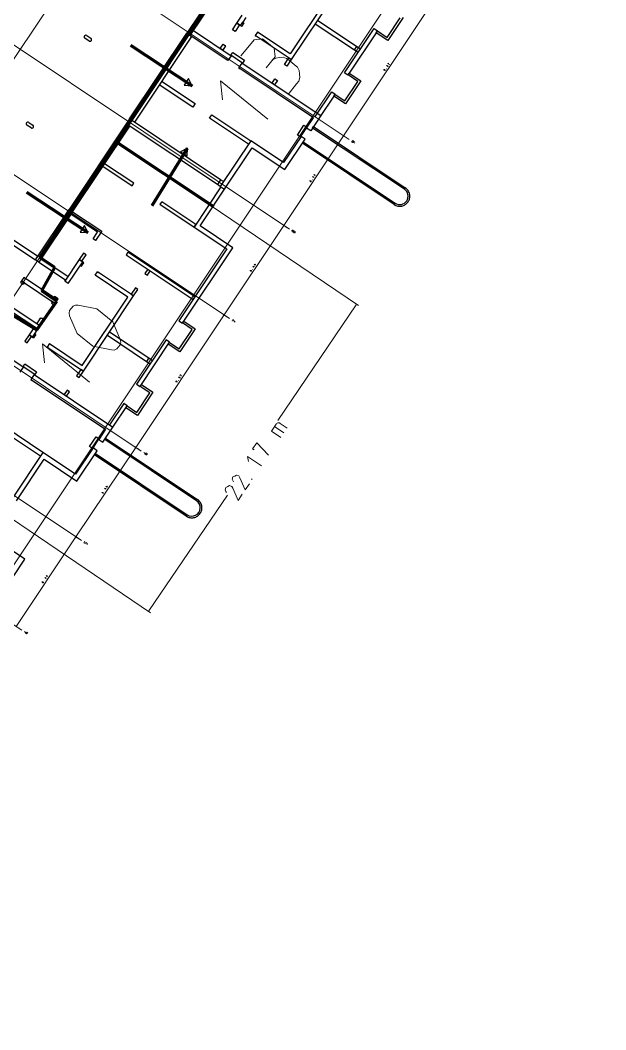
# Model space of a CAD drawing. Header units: metres. Extents: x 2680829 to 2680940, y 1252358 to 1252483.
# Drawn here: x 2680894.9 to 2680929.9, y 1252365.5 to 1252425.8 of the extents above; entities that cross this region are included whole.
import ezdxf

# ---------------------------------------------------------------- set-up
doc = ezdxf.new("R2010")
doc.units = ezdxf.units.M
doc.layers.add('bemassung', color=7, linetype='Continuous', lineweight=13)
doc.layers.add('etappierung', color=7, linetype='Continuous')
doc.layers.add('geometrie', color=7, linetype='Continuous')

msp = doc.modelspace()

# ---------------------------------------------------------------- linework, layer by layer
at = {"layer": 'bemassung'}
for p, q in [((2680908.582, 1252424.327), (2680908.865, 1252424.673)), ((2680908.865, 1252424.673), (2680909.374, 1252424.725)), ((2680909.374, 1252424.725), (2680909.719, 1252424.443)), ((2680908.072, 1252423.701), (2680908.582, 1252424.327)), ((2680909.719, 1252424.443), (2680910.065, 1252424.161)), ((2680910.065, 1252424.161), (2680910.117, 1252423.652)), ((2680910.117, 1252423.652), (2680909.835, 1252423.306)), ((2680909.835, 1252423.306), (2680909.97, 1252423.472)), ((2680909.97, 1252423.472), (2680910.166, 1252423.578)), ((2680910.166, 1252423.578), (2680910.38, 1252423.599)), ((2680910.38, 1252423.599), (2680910.593, 1252423.621)), ((2680910.593, 1252423.621), (2680910.806, 1252423.557)), ((2680910.806, 1252423.557), (2680910.972, 1252423.422)), ((2680910.972, 1252423.422), (2680911.285, 1252423.166)), ((2680909.58, 1252422.993), (2680909.835, 1252423.306)), ((2680911.285, 1252423.166), (2680911.451, 1252423.031)), ((2680911.451, 1252423.031), (2680911.557, 1252422.835)), ((2680911.557, 1252422.835), (2680911.578, 1252422.622)), ((2680916.614, 1252422.872), (2680916.62, 1252422.882)), ((2680916.616, 1252422.858), (2680916.614, 1252422.872)), ((2680916.626, 1252422.852), (2680916.616, 1252422.858)), ((2680916.62, 1252422.882), (2680916.627, 1252422.892)), ((2680916.636, 1252422.846), (2680916.626, 1252422.852)), ((2680916.627, 1252422.892), (2680916.641, 1252422.895)), ((2680916.64, 1252422.842), (2680916.636, 1252422.846)), ((2680916.646, 1252422.841), (2680916.64, 1252422.842)), ((2680916.641, 1252422.895), (2680916.651, 1252422.888)), ((2680916.652, 1252422.842), (2680916.646, 1252422.841)), ((2680916.651, 1252422.888), (2680916.678, 1252422.87)), ((2680916.658, 1252422.844), (2680916.652, 1252422.842)), ((2680916.663, 1252422.847), (2680916.658, 1252422.844)), ((2680916.666, 1252422.852), (2680916.663, 1252422.847)), ((2680916.678, 1252422.87), (2680916.666, 1252422.852)), ((2680916.678, 1252422.87), (2680916.695, 1252422.859)), ((2680916.695, 1252422.859), (2680916.702, 1252422.838)), ((2680916.702, 1252422.838), (2680916.696, 1252422.818)), ((2680916.772, 1252422.932), (2680916.767, 1252422.935)), ((2680916.796, 1252423.145), (2680916.772, 1252423.109)), ((2680916.772, 1252423.109), (2680916.808, 1252423.084)), ((2680916.808, 1252423.084), (2680916.82, 1252423.103)), ((2680916.82, 1252423.103), (2680916.823, 1252423.107)), ((2680916.823, 1252423.107), (2680916.828, 1252423.111)), ((2680916.828, 1252423.111), (2680916.834, 1252423.112)), ((2680916.834, 1252423.112), (2680916.84, 1252423.113)), ((2680916.84, 1252423.113), (2680916.845, 1252423.112)), ((2680916.845, 1252423.112), (2680916.85, 1252423.109)), ((2680916.85, 1252423.109), (2680916.859, 1252423.103)), ((2680916.865, 1252423.072), (2680916.853, 1252423.054)), ((2680916.859, 1252423.238), (2680916.863, 1252423.251)), ((2680916.864, 1252423.227), (2680916.859, 1252423.238)), ((2680916.859, 1252423.103), (2680916.864, 1252423.099)), ((2680916.863, 1252423.251), (2680916.874, 1252423.257)), ((2680916.867, 1252423.222), (2680916.864, 1252423.227)), ((2680916.864, 1252423.099), (2680916.868, 1252423.094)), ((2680916.869, 1252423.077), (2680916.865, 1252423.072)), ((2680916.868, 1252423.094), (2680916.869, 1252423.089)), ((2680916.869, 1252423.089), (2680916.87, 1252423.083)), ((2680916.87, 1252423.083), (2680916.869, 1252423.077)), ((2680916.874, 1252423.257), (2680916.885, 1252423.262)), ((2680916.885, 1252423.262), (2680916.898, 1252423.257)), ((2680916.898, 1252423.257), (2680916.903, 1252423.247)), ((2680916.903, 1252423.247), (2680916.935, 1252423.177)), ((2680916.935, 1252423.177), (2680916.959, 1252423.213)), ((2680906.974, 1252421.077), (2680906.859, 1252422.214)), ((2680906.859, 1252422.214), (2680909.677, 1252419.916)), ((2680911.536, 1252422.195), (2680911.401, 1252422.029)), ((2680911.6, 1252422.408), (2680911.536, 1252422.195)), ((2680911.578, 1252422.622), (2680911.6, 1252422.408)), ((2680911.401, 1252422.029), (2680910.89, 1252421.403)), ((2680914.701, 1252418.591), (2680914.715, 1252418.612)), ((2680914.706, 1252418.564), (2680914.701, 1252418.591)), ((2680914.727, 1252418.55), (2680914.706, 1252418.564)), ((2680914.715, 1252418.612), (2680914.728, 1252418.632)), ((2680914.746, 1252418.537), (2680914.727, 1252418.55)), ((2680914.728, 1252418.632), (2680914.756, 1252418.638)), ((2680914.755, 1252418.531), (2680914.746, 1252418.537)), ((2680914.768, 1252418.528), (2680914.755, 1252418.531)), ((2680914.756, 1252418.638), (2680914.777, 1252418.624)), ((2680914.779, 1252418.531), (2680914.768, 1252418.528)), ((2680914.777, 1252418.624), (2680914.833, 1252418.587)), ((2680914.791, 1252418.533), (2680914.779, 1252418.531)), ((2680914.801, 1252418.54), (2680914.791, 1252418.533)), ((2680914.808, 1252418.55), (2680914.801, 1252418.54)), ((2680914.833, 1252418.587), (2680914.808, 1252418.55)), ((2680914.833, 1252418.587), (2680914.867, 1252418.564)), ((2680914.867, 1252418.564), (2680914.882, 1252418.521)), ((2680914.882, 1252418.521), (2680914.87, 1252418.481)), ((2680912.193, 1252416.238), (2680912.199, 1252416.257)), ((2680912.2, 1252416.217), (2680912.193, 1252416.238)), ((2680912.217, 1252416.206), (2680912.2, 1252416.217)), ((2680912.217, 1252416.206), (2680912.229, 1252416.224)), ((2680912.244, 1252416.188), (2680912.217, 1252416.206)), ((2680912.229, 1252416.224), (2680912.232, 1252416.229)), ((2680912.232, 1252416.229), (2680912.237, 1252416.232)), ((2680912.237, 1252416.232), (2680912.243, 1252416.233)), ((2680912.243, 1252416.233), (2680912.249, 1252416.234)), ((2680912.254, 1252416.181), (2680912.244, 1252416.188)), ((2680912.249, 1252416.234), (2680912.254, 1252416.233)), ((2680912.254, 1252416.233), (2680912.259, 1252416.23)), ((2680912.268, 1252416.184), (2680912.254, 1252416.181)), ((2680912.259, 1252416.23), (2680912.268, 1252416.224)), ((2680912.268, 1252416.224), (2680912.278, 1252416.217)), ((2680912.274, 1252416.194), (2680912.268, 1252416.184)), ((2680912.281, 1252416.204), (2680912.274, 1252416.194)), ((2680912.278, 1252416.217), (2680912.281, 1252416.204)), ((2680912.344, 1252416.298), (2680912.339, 1252416.301)), ((2680912.356, 1252416.493), (2680912.408, 1252416.432)), ((2680912.408, 1252416.432), (2680912.438, 1252416.478)), ((2680912.411, 1252416.476), (2680912.447, 1252416.452)), ((2680912.438, 1252416.615), (2680912.489, 1252416.555)), ((2680912.489, 1252416.555), (2680912.519, 1252416.6)), ((2680912.492, 1252416.599), (2680912.528, 1252416.574)), ((2680911.141, 1252413.258), (2680911.128, 1252413.238)), ((2680911.128, 1252413.238), (2680911.133, 1252413.21)), ((2680911.133, 1252413.21), (2680911.154, 1252413.196)), ((2680911.155, 1252413.279), (2680911.141, 1252413.258)), ((2680911.154, 1252413.196), (2680911.174, 1252413.182)), ((2680911.183, 1252413.284), (2680911.155, 1252413.279)), ((2680911.174, 1252413.182), (2680911.202, 1252413.188)), ((2680911.203, 1252413.27), (2680911.183, 1252413.284)), ((2680911.216, 1252413.208), (2680911.202, 1252413.188)), ((2680911.202, 1252413.188), (2680911.208, 1252413.16)), ((2680911.224, 1252413.257), (2680911.203, 1252413.27)), ((2680911.208, 1252413.16), (2680911.228, 1252413.146)), ((2680911.23, 1252413.229), (2680911.216, 1252413.208)), ((2680911.23, 1252413.229), (2680911.224, 1252413.257)), ((2680911.228, 1252413.146), (2680911.247, 1252413.134)), ((2680911.257, 1252413.235), (2680911.23, 1252413.229)), ((2680911.247, 1252413.134), (2680911.267, 1252413.12)), ((2680911.278, 1252413.221), (2680911.257, 1252413.235)), ((2680911.267, 1252413.12), (2680911.295, 1252413.126)), ((2680911.297, 1252413.208), (2680911.278, 1252413.221)), ((2680911.295, 1252413.126), (2680911.309, 1252413.146)), ((2680911.317, 1252413.195), (2680911.297, 1252413.208)), ((2680911.309, 1252413.146), (2680911.323, 1252413.167)), ((2680911.323, 1252413.167), (2680911.317, 1252413.195)), ((2680908.619, 1252410.884), (2680908.625, 1252410.903)), ((2680908.627, 1252410.863), (2680908.619, 1252410.884)), ((2680908.644, 1252410.852), (2680908.627, 1252410.863)), ((2680908.644, 1252410.852), (2680908.656, 1252410.87)), ((2680908.671, 1252410.833), (2680908.644, 1252410.852)), ((2680908.656, 1252410.87), (2680908.659, 1252410.875)), ((2680908.659, 1252410.875), (2680908.664, 1252410.878)), ((2680908.664, 1252410.878), (2680908.67, 1252410.879)), ((2680908.67, 1252410.879), (2680908.675, 1252410.88)), ((2680908.681, 1252410.827), (2680908.671, 1252410.833)), ((2680908.675, 1252410.88), (2680908.681, 1252410.879)), ((2680908.681, 1252410.879), (2680908.686, 1252410.876)), ((2680908.694, 1252410.829), (2680908.681, 1252410.827)), ((2680908.686, 1252410.876), (2680908.695, 1252410.87)), ((2680908.701, 1252410.839), (2680908.694, 1252410.829)), ((2680908.695, 1252410.87), (2680908.705, 1252410.863)), ((2680908.708, 1252410.849), (2680908.701, 1252410.839)), ((2680908.705, 1252410.863), (2680908.708, 1252410.849)), ((2680908.771, 1252410.944), (2680908.766, 1252410.947)), ((2680908.783, 1252411.139), (2680908.834, 1252411.078)), ((2680908.834, 1252411.078), (2680908.864, 1252411.124)), ((2680908.837, 1252411.122), (2680908.873, 1252411.098)), ((2680908.864, 1252411.261), (2680908.916, 1252411.201)), ((2680908.916, 1252411.201), (2680908.946, 1252411.246)), ((2680908.919, 1252411.244), (2680908.955, 1252411.22)), ((2680897.836, 1252408.488), (2680897.799, 1252408.325)), ((2680897.799, 1252408.325), (2680897.837, 1252408.17)), ((2680897.936, 1252408.611), (2680897.836, 1252408.488)), ((2680898.037, 1252408.734), (2680897.936, 1252408.611)), ((2680898.189, 1252408.803), (2680898.037, 1252408.734)), ((2680898.348, 1252408.797), (2680898.189, 1252408.803)), ((2680899.471, 1252408.576), (2680898.348, 1252408.797)), ((2680900.411, 1252407.81), (2680899.471, 1252408.576)), ((2680897.837, 1252408.17), (2680898.28, 1252407.115)), ((2680900.853, 1252406.754), (2680900.411, 1252407.81)), ((2680907.542, 1252407.865), (2680907.592, 1252407.94)), ((2680907.561, 1252407.853), (2680907.542, 1252407.865)), ((2680907.592, 1252407.94), (2680907.734, 1252407.791)), ((2680898.28, 1252407.115), (2680899.219, 1252406.349)), ((2680896.328, 1252405.361), (2680896.213, 1252406.498)), ((2680896.213, 1252406.498), (2680899.031, 1252404.2)), ((2680900.891, 1252406.6), (2680900.853, 1252406.754)), ((2680900.855, 1252406.436), (2680900.891, 1252406.6)), ((2680899.219, 1252406.349), (2680900.342, 1252406.128)), ((2680900.342, 1252406.128), (2680900.501, 1252406.121)), ((2680900.501, 1252406.121), (2680900.654, 1252406.19)), ((2680900.654, 1252406.19), (2680900.754, 1252406.313)), ((2680900.754, 1252406.313), (2680900.855, 1252406.436)), ((2680904.434, 1252404.628), (2680904.445, 1252404.634)), ((2680904.445, 1252404.634), (2680904.456, 1252404.639)), ((2680904.456, 1252404.639), (2680904.469, 1252404.635)), ((2680904.469, 1252404.635), (2680904.474, 1252404.624)), ((2680904.185, 1252404.249), (2680904.191, 1252404.259)), ((2680904.187, 1252404.236), (2680904.185, 1252404.249)), ((2680904.197, 1252404.229), (2680904.187, 1252404.236)), ((2680904.191, 1252404.259), (2680904.198, 1252404.269)), ((2680904.206, 1252404.223), (2680904.197, 1252404.229)), ((2680904.198, 1252404.269), (2680904.211, 1252404.272)), ((2680904.211, 1252404.22), (2680904.206, 1252404.223)), ((2680904.211, 1252404.272), (2680904.221, 1252404.265)), ((2680904.217, 1252404.219), (2680904.211, 1252404.22)), ((2680904.223, 1252404.22), (2680904.217, 1252404.219)), ((2680904.221, 1252404.265), (2680904.249, 1252404.247)), ((2680904.228, 1252404.221), (2680904.223, 1252404.22)), ((2680904.233, 1252404.224), (2680904.228, 1252404.221)), ((2680904.237, 1252404.229), (2680904.233, 1252404.224)), ((2680904.249, 1252404.247), (2680904.237, 1252404.229)), ((2680904.249, 1252404.247), (2680904.265, 1252404.236)), ((2680904.265, 1252404.236), (2680904.273, 1252404.215)), ((2680904.273, 1252404.215), (2680904.267, 1252404.196)), ((2680904.342, 1252404.309), (2680904.338, 1252404.312)), ((2680904.367, 1252404.522), (2680904.342, 1252404.486)), ((2680904.342, 1252404.486), (2680904.379, 1252404.462)), ((2680904.379, 1252404.462), (2680904.391, 1252404.48)), ((2680904.391, 1252404.48), (2680904.394, 1252404.485)), ((2680904.394, 1252404.485), (2680904.399, 1252404.488)), ((2680904.399, 1252404.488), (2680904.405, 1252404.489)), ((2680904.405, 1252404.489), (2680904.41, 1252404.49)), ((2680904.41, 1252404.49), (2680904.416, 1252404.489)), ((2680904.416, 1252404.489), (2680904.421, 1252404.486)), ((2680904.421, 1252404.486), (2680904.43, 1252404.48)), ((2680904.436, 1252404.449), (2680904.424, 1252404.431)), ((2680904.43, 1252404.615), (2680904.434, 1252404.628)), ((2680904.435, 1252404.605), (2680904.43, 1252404.615)), ((2680904.43, 1252404.48), (2680904.435, 1252404.477)), ((2680904.438, 1252404.599), (2680904.435, 1252404.605)), ((2680904.435, 1252404.477), (2680904.438, 1252404.472)), ((2680904.439, 1252404.454), (2680904.436, 1252404.449)), ((2680904.438, 1252404.472), (2680904.439, 1252404.466)), ((2680904.439, 1252404.466), (2680904.441, 1252404.46)), ((2680904.441, 1252404.46), (2680904.439, 1252404.454)), ((2680904.474, 1252404.624), (2680904.506, 1252404.554)), ((2680904.506, 1252404.554), (2680904.53, 1252404.59)), ((2680909.897, 1252401.273), (2680910.18, 1252401.692)), ((2680910.18, 1252401.692), (2680910.205, 1252401.729)), ((2680910.205, 1252401.729), (2680910.244, 1252401.754)), ((2680910.244, 1252401.754), (2680910.288, 1252401.763)), ((2680910.288, 1252401.763), (2680910.332, 1252401.771)), ((2680910.332, 1252401.771), (2680910.377, 1252401.762)), ((2680910.377, 1252401.762), (2680910.414, 1252401.737)), ((2680910.414, 1252401.737), (2680910.832, 1252401.453)), ((2680910.455, 1252400.896), (2680909.897, 1252401.273)), ((2680910.643, 1252401.175), (2680910.086, 1252401.552)), ((2680908.769, 1252400.208), (2680909.02, 1252400.579)), ((2680909.02, 1252400.579), (2680909.731, 1252399.827)), ((2680902.286, 1252399.969), (2680902.299, 1252400.009)), ((2680902.301, 1252399.926), (2680902.286, 1252399.969)), ((2680902.336, 1252399.903), (2680902.301, 1252399.926)), ((2680902.336, 1252399.903), (2680902.361, 1252399.94)), ((2680902.392, 1252399.866), (2680902.336, 1252399.903)), ((2680902.361, 1252399.94), (2680902.367, 1252399.95)), ((2680902.367, 1252399.95), (2680902.377, 1252399.957)), ((2680902.377, 1252399.957), (2680902.389, 1252399.96)), ((2680902.389, 1252399.96), (2680902.401, 1252399.962)), ((2680902.412, 1252399.852), (2680902.392, 1252399.866)), ((2680902.401, 1252399.962), (2680902.413, 1252399.959)), ((2680902.44, 1252399.858), (2680902.412, 1252399.852)), ((2680902.413, 1252399.959), (2680902.423, 1252399.953)), ((2680902.423, 1252399.953), (2680902.441, 1252399.94)), ((2680902.454, 1252399.878), (2680902.44, 1252399.858)), ((2680902.441, 1252399.94), (2680902.462, 1252399.927)), ((2680902.467, 1252399.899), (2680902.454, 1252399.878)), ((2680902.462, 1252399.927), (2680902.467, 1252399.899)), ((2680908.862, 1252400.145), (2680908.769, 1252400.208)), ((2680908.53, 1252399.455), (2680908.47, 1252399.766)), ((2680908.47, 1252399.766), (2680909.306, 1252399.2)), ((2680907.708, 1252398.588), (2680907.819, 1252398.642)), ((2680907.819, 1252398.642), (2680907.954, 1252398.596)), ((2680907.283, 1252397.961), (2680907.395, 1252398.015)), ((2680907.395, 1252398.015), (2680907.529, 1252397.968)), ((2680907.55, 1252398.399), (2680907.596, 1252398.534)), ((2680907.604, 1252398.288), (2680907.55, 1252398.399)), ((2680907.596, 1252398.534), (2680907.708, 1252398.588)), ((2680907.634, 1252398.232), (2680907.604, 1252398.288)), ((2680907.954, 1252398.596), (2680908.008, 1252398.484)), ((2680908.008, 1252398.484), (2680908.33, 1252397.76)), ((2680908.33, 1252397.76), (2680908.582, 1252398.131)), ((2680908.755, 1252398.387), (2680908.709, 1252398.418)), ((2680899.764, 1252397.615), (2680899.77, 1252397.634)), ((2680899.771, 1252397.594), (2680899.764, 1252397.615)), ((2680899.788, 1252397.583), (2680899.771, 1252397.594)), ((2680899.788, 1252397.583), (2680899.8, 1252397.601)), ((2680899.815, 1252397.565), (2680899.788, 1252397.583)), ((2680899.8, 1252397.601), (2680899.803, 1252397.606)), ((2680899.803, 1252397.606), (2680899.808, 1252397.609)), ((2680899.808, 1252397.609), (2680899.814, 1252397.61)), ((2680899.814, 1252397.61), (2680899.819, 1252397.611)), ((2680899.825, 1252397.558), (2680899.815, 1252397.565)), ((2680899.819, 1252397.611), (2680899.825, 1252397.61)), ((2680899.825, 1252397.61), (2680899.83, 1252397.607)), ((2680899.839, 1252397.561), (2680899.825, 1252397.558)), ((2680899.83, 1252397.607), (2680899.839, 1252397.601)), ((2680899.839, 1252397.601), (2680899.849, 1252397.594)), ((2680899.845, 1252397.571), (2680899.839, 1252397.561)), ((2680899.852, 1252397.581), (2680899.845, 1252397.571)), ((2680899.849, 1252397.594), (2680899.852, 1252397.581)), ((2680899.915, 1252397.675), (2680899.91, 1252397.678)), ((2680899.927, 1252397.87), (2680899.978, 1252397.81)), ((2680899.978, 1252397.81), (2680900.009, 1252397.855)), ((2680899.981, 1252397.853), (2680900.018, 1252397.829)), ((2680900.009, 1252397.992), (2680900.06, 1252397.932)), ((2680900.06, 1252397.932), (2680900.09, 1252397.977)), ((2680900.063, 1252397.976), (2680900.099, 1252397.952)), ((2680907.125, 1252397.772), (2680907.171, 1252397.907)), ((2680907.179, 1252397.661), (2680907.125, 1252397.772)), ((2680907.171, 1252397.907), (2680907.283, 1252397.961)), ((2680907.209, 1252397.604), (2680907.179, 1252397.661)), ((2680907.529, 1252397.968), (2680907.583, 1252397.857)), ((2680907.583, 1252397.857), (2680907.906, 1252397.132)), ((2680907.906, 1252397.132), (2680908.157, 1252397.504)), ((2680898.737, 1252394.672), (2680898.687, 1252394.598)), ((2680898.687, 1252394.598), (2680898.762, 1252394.548)), ((2680898.762, 1252394.548), (2680898.787, 1252394.586)), ((2680898.787, 1252394.586), (2680898.793, 1252394.595)), ((2680898.793, 1252394.595), (2680898.803, 1252394.602)), ((2680898.803, 1252394.602), (2680898.815, 1252394.605)), ((2680898.815, 1252394.605), (2680898.827, 1252394.607)), ((2680898.827, 1252394.607), (2680898.839, 1252394.604)), ((2680898.839, 1252394.604), (2680898.849, 1252394.598)), ((2680898.849, 1252394.598), (2680898.867, 1252394.585)), ((2680898.88, 1252394.523), (2680898.855, 1252394.486)), ((2680898.867, 1252394.585), (2680898.877, 1252394.579)), ((2680898.877, 1252394.579), (2680898.884, 1252394.569)), ((2680898.886, 1252394.533), (2680898.88, 1252394.523)), ((2680898.884, 1252394.569), (2680898.886, 1252394.557)), ((2680898.886, 1252394.557), (2680898.889, 1252394.545)), ((2680898.889, 1252394.545), (2680898.886, 1252394.533)), ((2680896.435, 1252392.638), (2680896.487, 1252392.578)), ((2680896.487, 1252392.578), (2680896.517, 1252392.623)), ((2680896.49, 1252392.622), (2680896.526, 1252392.598)), ((2680896.19, 1252392.261), (2680896.196, 1252392.28)), ((2680896.198, 1252392.24), (2680896.19, 1252392.261)), ((2680896.214, 1252392.229), (2680896.198, 1252392.24)), ((2680896.214, 1252392.229), (2680896.227, 1252392.247)), ((2680896.242, 1252392.211), (2680896.214, 1252392.229)), ((2680896.227, 1252392.247), (2680896.23, 1252392.252)), ((2680896.23, 1252392.252), (2680896.235, 1252392.255)), ((2680896.235, 1252392.255), (2680896.24, 1252392.256)), ((2680896.24, 1252392.256), (2680896.246, 1252392.257)), ((2680896.252, 1252392.204), (2680896.242, 1252392.211)), ((2680896.246, 1252392.257), (2680896.252, 1252392.256)), ((2680896.252, 1252392.256), (2680896.257, 1252392.253)), ((2680896.265, 1252392.207), (2680896.252, 1252392.204)), ((2680896.257, 1252392.253), (2680896.266, 1252392.247)), ((2680896.272, 1252392.217), (2680896.265, 1252392.207)), ((2680896.266, 1252392.247), (2680896.276, 1252392.24)), ((2680896.279, 1252392.227), (2680896.272, 1252392.217)), ((2680896.276, 1252392.24), (2680896.279, 1252392.227)), ((2680896.341, 1252392.321), (2680896.337, 1252392.324)), ((2680896.354, 1252392.516), (2680896.405, 1252392.456)), ((2680896.405, 1252392.456), (2680896.435, 1252392.501)), ((2680896.408, 1252392.499), (2680896.444, 1252392.475)), ((2680895.143, 1252389.288), (2680895.249, 1252389.164)), ((2680895.249, 1252389.164), (2680895.311, 1252389.257)), ((2680895.255, 1252389.254), (2680895.329, 1252389.204))]:
    msp.add_line(p, q, dxfattribs=at)
at = {"layer": 'bemassung', "color": 1, "lineweight": 18}
for p, q in [((2680906.172, 1252414.825), (2680915.109, 1252408.773)), ((2680914.972, 1252408.823), (2680910.283, 1252401.9)), ((2680902.577, 1252390.522), (2680907.266, 1252397.445)), ((2680893.738, 1252396.467), (2680902.674, 1252390.414))]:
    msp.add_line(p, q, dxfattribs=at)
at = {"layer": 'etappierung', "color": 5, "lineweight": 9}
for p, q in [((2680915.941, 1252455.656), (2680861.972, 1252374.793)), ((2680922.488, 1252451.286), (2680868.519, 1252370.423)), ((2680929.888, 1252446.348), (2680875.918, 1252365.485)), ((2680896.786, 1252430.557), (2680914.544, 1252418.704)), ((2680893.213, 1252425.203), (2680910.971, 1252413.35)), ((2680889.64, 1252419.848), (2680907.398, 1252407.996)), ((2680884.357, 1252411.934), (2680902.115, 1252400.082)), ((2680880.784, 1252406.58), (2680898.542, 1252394.728)), ((2680877.21, 1252401.226), (2680894.969, 1252389.374))]:
    msp.add_line(p, q, dxfattribs=at)
at = {"layer": 'etappierung', "color": 5, "lineweight": 120}
for p, q in [((2680896.056, 1252411.647), (2680906.452, 1252427.294)), ((2680900.497, 1252418.651), (2680906.441, 1252414.707)), ((2680896.946, 1252411.052), (2680896.056, 1252411.647)), ((2680896.168, 1252409.656), (2680896.946, 1252411.052)), ((2680897.078, 1252409.044), (2680896.168, 1252409.656)), ((2680895.88, 1252407.335), (2680897.078, 1252409.044)), ((2680893.921, 1252408.507), (2680895.88, 1252407.335))]:
    msp.add_line(p, q, dxfattribs=at)
at = {"layer": 'etappierung', "color": 5, "lineweight": 5}
for p, q in [((2680919.494, 1252426.841), (2680914.212, 1252418.926)), ((2680914.212, 1252418.926), (2680910.639, 1252413.572)), ((2680914.212, 1252418.926), (2680914.184, 1252418.885)), ((2680914.42, 1252418.788), (2680914.191, 1252418.94)), ((2680914.222, 1252418.877), (2680914.202, 1252418.975)), ((2680914.24, 1252418.968), (2680914.212, 1252418.926)), ((2680910.639, 1252413.572), (2680907.065, 1252408.218)), ((2680910.639, 1252413.572), (2680910.611, 1252413.531)), ((2680910.846, 1252413.434), (2680910.618, 1252413.586)), ((2680910.648, 1252413.523), (2680910.629, 1252413.621)), ((2680910.666, 1252413.614), (2680910.639, 1252413.572)), ((2680907.075, 1252408.169), (2680907.055, 1252408.267)), ((2680907.093, 1252408.26), (2680907.065, 1252408.218)), ((2680907.065, 1252408.218), (2680901.783, 1252400.304)), ((2680907.065, 1252408.218), (2680907.037, 1252408.177)), ((2680907.273, 1252408.08), (2680907.044, 1252408.232)), ((2680901.783, 1252400.304), (2680898.209, 1252394.95)), ((2680901.783, 1252400.304), (2680901.755, 1252400.262)), ((2680901.991, 1252400.165), (2680901.762, 1252400.318)), ((2680901.793, 1252400.255), (2680901.773, 1252400.353)), ((2680901.81, 1252400.345), (2680901.783, 1252400.304)), ((2680898.219, 1252394.901), (2680898.2, 1252394.999)), ((2680898.237, 1252394.991), (2680898.209, 1252394.95)), ((2680898.209, 1252394.95), (2680894.636, 1252389.596)), ((2680898.209, 1252394.95), (2680898.182, 1252394.908)), ((2680898.417, 1252394.811), (2680898.189, 1252394.964))]:
    msp.add_line(p, q, dxfattribs=at)
at = {"layer": 'etappierung', "color": 5, "lineweight": 211}
for p, q in [((2680901.483, 1252424.34), (2680905.151, 1252421.918)), ((2680902.775, 1252414.766), (2680904.879, 1252418.198)), ((2680895.263, 1252415.561), (2680898.931, 1252413.14))]:
    msp.add_line(p, q, dxfattribs=at)
at = {"layer": 'etappierung'}
for p, q in [((2680904.938, 1252422.345), (2680904.675, 1252421.947)), ((2680905.151, 1252421.918), (2680904.938, 1252422.345)), ((2680904.675, 1252421.947), (2680905.151, 1252421.918)), ((2680904.879, 1252418.198), (2680904.46, 1252417.971)), ((2680904.46, 1252417.971), (2680904.866, 1252417.722)), ((2680904.866, 1252417.722), (2680904.879, 1252418.198)), ((2680898.718, 1252413.566), (2680898.455, 1252413.168)), ((2680898.455, 1252413.168), (2680898.931, 1252413.14)), ((2680898.931, 1252413.14), (2680898.718, 1252413.566))]:
    msp.add_line(p, q, dxfattribs=at)
at = {"layer": 'geometrie', "color": 7}
for p, q in [((2680906.696, 1252427.848), (2680904.837, 1252425.063)), ((2680913.743, 1252427.91), (2680911.018, 1252423.828)), ((2680914.089, 1252427.979), (2680911.087, 1252423.481)), ((2680905.045, 1252424.925), (2680906.559, 1252427.194)), ((2680907.837, 1252425.651), (2680908.156, 1252426.129)), ((2680908.364, 1252425.99), (2680908.183, 1252425.72)), ((2680912.658, 1252425.834), (2680915.002, 1252424.269)), ((2680916.815, 1252424.808), (2680917.592, 1252425.971)), ((2680917.772, 1252426.007), (2680916.851, 1252424.627)), ((2680905.045, 1252424.925), (2680905.239, 1252425.216)), ((2680905.239, 1252425.216), (2680907.483, 1252423.717)), ((2680907.578, 1252425.264), (2680907.837, 1252425.651)), ((2680907.728, 1252425.164), (2680907.578, 1252425.264)), ((2680907.986, 1252425.551), (2680907.728, 1252425.164)), ((2680907.739, 1252425.181), (2680907.728, 1252425.164)), ((2680908.044, 1252425.512), (2680907.837, 1252425.651)), ((2680907.837, 1252425.651), (2680907.986, 1252425.551)), ((2680908.044, 1252425.512), (2680908.183, 1252425.72)), ((2680908.111, 1252425.468), (2680908.044, 1252425.512)), ((2680908.25, 1252425.675), (2680908.111, 1252425.468)), ((2680908.183, 1252425.72), (2680908.25, 1252425.675)), ((2680912.519, 1252425.626), (2680914.863, 1252424.061)), ((2680914.264, 1252422.695), (2680916.034, 1252425.347)), ((2680916.242, 1252425.209), (2680914.472, 1252422.556)), ((2680916.034, 1252425.347), (2680916.242, 1252425.209)), ((2680916.161, 1252425.088), (2680916.233, 1252425.196)), ((2680916.233, 1252425.196), (2680916.815, 1252424.808)), ((2680898.995, 1252424.594), (2680898.746, 1252424.76)), ((2680898.857, 1252424.927), (2680899.106, 1252424.759)), ((2680901.416, 1252419.938), (2680904.837, 1252425.063)), ((2680905.128, 1252424.869), (2680901.707, 1252419.744)), ((2680904.837, 1252425.063), (2680905.128, 1252424.869)), ((2680907.289, 1252423.426), (2680905.045, 1252424.925)), ((2680909.064, 1252425.132), (2680908.926, 1252424.924)), ((2680911.087, 1252423.481), (2680908.926, 1252424.924)), ((2680908.926, 1252424.924), (2680908.992, 1252424.88)), ((2680911.018, 1252423.828), (2680909.064, 1252425.132)), ((2680916.851, 1252424.627), (2680916.161, 1252425.088)), ((2680906.835, 1252424.15), (2680907.007, 1252424.408)), ((2680906.985, 1252424.05), (2680906.835, 1252424.15)), ((2680907.157, 1252424.308), (2680906.985, 1252424.05)), ((2680907.007, 1252424.408), (2680907.157, 1252424.308)), ((2680907.145, 1252424.291), (2680907.157, 1252424.308)), ((2680914.863, 1252424.061), (2680915.002, 1252424.269)), ((2680914.863, 1252424.061), (2680915.079, 1252423.917)), ((2680915.002, 1252424.269), (2680915.218, 1252424.125)), ((2680907.289, 1252423.426), (2680907.21, 1252423.479)), ((2680907.483, 1252423.717), (2680907.289, 1252423.426)), ((2680907.478, 1252423.745), (2680907.589, 1252423.911)), ((2680908.176, 1252423.279), (2680907.478, 1252423.745)), ((2680907.589, 1252423.911), (2680908.287, 1252423.445)), ((2680908.287, 1252423.445), (2680908.176, 1252423.279)), ((2680910.679, 1252423.194), (2680910.938, 1252423.581)), ((2680911.087, 1252423.481), (2680910.829, 1252423.094)), ((2680910.938, 1252423.581), (2680911.087, 1252423.481)), ((2680907.954, 1252422.983), (2680908.149, 1252423.274)), ((2680912.411, 1252420.008), (2680907.954, 1252422.983)), ((2680907.954, 1252422.983), (2680908.033, 1252422.93)), ((2680908.149, 1252423.274), (2680912.854, 1252420.133)), ((2680910.691, 1252423.211), (2680910.679, 1252423.194)), ((2680910.829, 1252423.094), (2680910.679, 1252423.194)), ((2680903.335, 1252422.184), (2680905.331, 1252420.852)), ((2680909.936, 1252422.081), (2680910.108, 1252422.338)), ((2680910.258, 1252422.238), (2680910.086, 1252421.981)), ((2680910.097, 1252422.321), (2680910.108, 1252422.338)), ((2680910.108, 1252422.338), (2680910.258, 1252422.238)), ((2680914.472, 1252422.556), (2680914.264, 1252422.695)), ((2680914.285, 1252421.017), (2680915.062, 1252422.181)), ((2680915.242, 1252422.216), (2680914.321, 1252420.837)), ((2680914.48, 1252422.569), (2680914.552, 1252422.677)), ((2680915.062, 1252422.181), (2680914.48, 1252422.569)), ((2680914.552, 1252422.677), (2680915.242, 1252422.216)), ((2680905.192, 1252420.644), (2680903.197, 1252421.976)), ((2680910.086, 1252421.981), (2680909.936, 1252422.081)), ((2680912.494, 1252420.043), (2680913.504, 1252421.556)), ((2680913.504, 1252421.556), (2680913.712, 1252421.418)), ((2680913.712, 1252421.418), (2680912.701, 1252419.904)), ((2680913.631, 1252421.297), (2680913.703, 1252421.405)), ((2680914.321, 1252420.837), (2680913.631, 1252421.297)), ((2680913.703, 1252421.405), (2680914.285, 1252421.017)), ((2680905.331, 1252420.852), (2680905.192, 1252420.644)), ((2680895.389, 1252419.73), (2680895.639, 1252419.565)), ((2680901.416, 1252419.938), (2680901.222, 1252419.647)), ((2680901.707, 1252419.744), (2680901.416, 1252419.938)), ((2680906.861, 1252416.304), (2680901.416, 1252419.938)), ((2680906.19, 1252419.978), (2680906.328, 1252420.186)), ((2680908.526, 1252418.419), (2680906.19, 1252419.978)), ((2680906.328, 1252420.186), (2680908.665, 1252418.627)), ((2680912, 1252419.393), (2680912.411, 1252420.008)), ((2680912.854, 1252420.133), (2680912.249, 1252419.227)), ((2680895.527, 1252419.398), (2680895.278, 1252419.564)), ((2680901.222, 1252419.647), (2680897.801, 1252414.522)), ((2680898.009, 1252414.383), (2680901.43, 1252419.508)), ((2680906.667, 1252416.013), (2680901.222, 1252419.647)), ((2680911.456, 1252418.975), (2680911.845, 1252419.557)), ((2680912.011, 1252419.446), (2680911.623, 1252418.864)), ((2680911.845, 1252419.557), (2680912.011, 1252419.446)), ((2680912.249, 1252419.227), (2680912, 1252419.393)), ((2680912.36, 1252419.393), (2680912.416, 1252419.476)), ((2680917.847, 1252415.731), (2680912.36, 1252419.393)), ((2680912.416, 1252419.476), (2680917.903, 1252415.814)), ((2680908.665, 1252418.627), (2680906.842, 1252415.896)), ((2680910.618, 1252417.323), (2680908.665, 1252418.627)), ((2680911.667, 1252418.894), (2680910.618, 1252417.323)), ((2680910.701, 1252416.907), (2680911.916, 1252418.728)), ((2680911.623, 1252418.864), (2680911.456, 1252418.975)), ((2680911.916, 1252418.728), (2680911.667, 1252418.894)), ((2680911.75, 1252418.479), (2680911.805, 1252418.562)), ((2680911.805, 1252418.562), (2680917.292, 1252414.9)), ((2680907.091, 1252415.73), (2680908.747, 1252418.211)), ((2680908.747, 1252418.211), (2680910.701, 1252416.907)), ((2680917.237, 1252414.816), (2680911.75, 1252418.479)), ((2680899.829, 1252417.11), (2680901.575, 1252415.945)), ((2680901.675, 1252416.094), (2680899.929, 1252417.259)), ((2680906.861, 1252416.304), (2680906.667, 1252416.013)), ((2680907.036, 1252416.187), (2680906.861, 1252416.304)), ((2680901.575, 1252415.945), (2680901.675, 1252416.094)), ((2680906.883, 1252415.868), (2680905.283, 1252413.47)), ((2680905.629, 1252413.539), (2680907.091, 1252415.73)), ((2680906.842, 1252415.896), (2680906.667, 1252416.013)), ((2680906.842, 1252415.896), (2680907.091, 1252415.73)), ((2680917.903, 1252415.814), (2680917.847, 1252415.731)), ((2680903.337, 1252414.984), (2680903.237, 1252414.835)), ((2680905.382, 1252413.619), (2680903.337, 1252414.984)), ((2680917.292, 1252414.9), (2680917.237, 1252414.816)), ((2680895.792, 1252411.512), (2680897.801, 1252414.522)), ((2680898.009, 1252414.383), (2680896, 1252411.373)), ((2680897.801, 1252414.522), (2680898.009, 1252414.383)), ((2680897.909, 1252414.233), (2680898.009, 1252414.383)), ((2680898.009, 1252414.383), (2680899.755, 1252413.218)), ((2680903.237, 1252414.835), (2680905.283, 1252413.47)), ((2680899.505, 1252413.168), (2680897.909, 1252414.233)), ((2680899.239, 1252412.769), (2680899.505, 1252413.168)), ((2680899.755, 1252413.218), (2680899.388, 1252412.669)), ((2680905.283, 1252413.47), (2680905.382, 1252413.619)), ((2680905.283, 1252413.47), (2680907.236, 1252412.166)), ((2680907.583, 1252412.235), (2680905.629, 1252413.539)), ((2680895.931, 1252411.72), (2680894.185, 1252412.885)), ((2680894.254, 1252412.539), (2680895.792, 1252411.512)), ((2680899.388, 1252412.669), (2680899.239, 1252412.769)), ((2680899.4, 1252412.686), (2680899.388, 1252412.669)), ((2680898.667, 1252411.913), (2680898.409, 1252411.526)), ((2680898.817, 1252411.813), (2680898.667, 1252411.913)), ((2680901.32, 1252411.962), (2680901.22, 1252411.813)), ((2680905.319, 1252409.293), (2680901.32, 1252411.962)), ((2680907.236, 1252412.166), (2680904.365, 1252407.864)), ((2680904.573, 1252407.725), (2680907.583, 1252412.235)), ((2680895.792, 1252411.512), (2680895.931, 1252411.72)), ((2680896, 1252411.373), (2680895.792, 1252411.512)), ((2680896.139, 1252411.581), (2680896, 1252411.373)), ((2680896, 1252411.373), (2680897.596, 1252410.308)), ((2680897.735, 1252410.516), (2680896.139, 1252411.581)), ((2680898.409, 1252411.526), (2680897.549, 1252410.237)), ((2680897.757, 1252410.099), (2680898.617, 1252411.387)), ((2680898.409, 1252411.526), (2680898.559, 1252411.426)), ((2680898.617, 1252411.387), (2680898.409, 1252411.526)), ((2680898.617, 1252411.387), (2680898.478, 1252411.179)), ((2680898.545, 1252411.135), (2680898.684, 1252411.343)), ((2680898.559, 1252411.426), (2680898.817, 1252411.813)), ((2680898.684, 1252411.343), (2680898.617, 1252411.387)), ((2680898.806, 1252411.796), (2680898.817, 1252411.813)), ((2680901.22, 1252411.813), (2680905.219, 1252409.144)), ((2680898.478, 1252411.179), (2680898.545, 1252411.135)), ((2680899.36, 1252410.591), (2680899.498, 1252410.799)), ((2680901.66, 1252409.356), (2680899.498, 1252410.799)), ((2680899.498, 1252410.799), (2680899.565, 1252410.755)), ((2680902.509, 1252410.953), (2680902.34, 1252410.699)), ((2680902.351, 1252410.716), (2680902.34, 1252410.699)), ((2680902.34, 1252410.699), (2680902.489, 1252410.599)), ((2680902.489, 1252410.599), (2680902.659, 1252410.853)), ((2680894.932, 1252410.223), (2680894.899, 1252410.174)), ((2680894.899, 1252410.174), (2680895.057, 1252410.068)), ((2680894.949, 1252410.248), (2680894.932, 1252410.223)), ((2680895.088, 1252410.456), (2680894.949, 1252410.248)), ((2680894.949, 1252410.248), (2680896.961, 1252408.906)), ((2680895.157, 1252410.11), (2680894.949, 1252410.248)), ((2680895.057, 1252410.068), (2680895.09, 1252410.118)), ((2680897.1, 1252409.113), (2680895.088, 1252410.456)), ((2680895.09, 1252410.118), (2680895.14, 1252410.085)), ((2680895.14, 1252410.085), (2680895.157, 1252410.11)), ((2680897.549, 1252410.237), (2680897.594, 1252410.304)), ((2680897.757, 1252410.099), (2680897.549, 1252410.237)), ((2680901.313, 1252409.287), (2680899.36, 1252410.591)), ((2680901.768, 1252409.843), (2680901.51, 1252409.456)), ((2680901.66, 1252409.356), (2680901.918, 1252409.743)), ((2680901.757, 1252409.826), (2680901.768, 1252409.843)), ((2680901.918, 1252409.743), (2680901.768, 1252409.843)), ((2680896.761, 1252409.039), (2680896.745, 1252409.014)), ((2680896.745, 1252409.014), (2680896.794, 1252408.981)), ((2680896.961, 1252408.906), (2680896.761, 1252409.039)), ((2680896.794, 1252408.981), (2680896.761, 1252408.931)), ((2680896.761, 1252408.931), (2680896.911, 1252408.831)), ((2680896.939, 1252409.323), (2680896.892, 1252409.252)), ((2680896.892, 1252409.252), (2680897.1, 1252409.113)), ((2680896.939, 1252409.323), (2680896.894, 1252409.256)), ((2680896.911, 1252408.831), (2680896.944, 1252408.881)), ((2680897.147, 1252409.184), (2680896.939, 1252409.323)), ((2680896.944, 1252408.881), (2680896.961, 1252408.906)), ((2680896.961, 1252408.906), (2680897.1, 1252409.113)), ((2680897.1, 1252409.113), (2680897.147, 1252409.184)), ((2680898.589, 1252405.205), (2680901.313, 1252409.287)), ((2680898.658, 1252404.859), (2680901.66, 1252409.356)), ((2680901.51, 1252409.456), (2680901.66, 1252409.356)), ((2680905.219, 1252409.144), (2680905.319, 1252409.293)), ((2680895.934, 1252407.368), (2680894.13, 1252408.572)), ((2680894.269, 1252408.779), (2680896.073, 1252407.575)), ((2680896.079, 1252408.016), (2680895.873, 1252407.709)), ((2680896.073, 1252407.575), (2680896.278, 1252407.883)), ((2680896.129, 1252407.983), (2680896.079, 1252408.016)), ((2680896.162, 1252408.033), (2680896.129, 1252407.983)), ((2680896.312, 1252407.933), (2680896.162, 1252408.033)), ((2680896.278, 1252407.883), (2680896.312, 1252407.933)), ((2680904.365, 1252407.864), (2680904.573, 1252407.725)), ((2680904.581, 1252407.737), (2680904.653, 1252407.845)), ((2680905.163, 1252407.349), (2680904.581, 1252407.737)), ((2680904.653, 1252407.845), (2680905.343, 1252407.385)), ((2680895.726, 1252407.506), (2680895.407, 1252407.028)), ((2680895.615, 1252406.889), (2680895.934, 1252407.368)), ((2680895.754, 1252407.097), (2680895.615, 1252406.889)), ((2680895.82, 1252407.053), (2680895.682, 1252406.845)), ((2680895.934, 1252407.368), (2680895.726, 1252407.506)), ((2680895.82, 1252407.053), (2680895.754, 1252407.097)), ((2680896.073, 1252407.575), (2680895.934, 1252407.368)), ((2680900.228, 1252407.211), (2680902.573, 1252405.647)), ((2680904.386, 1252406.185), (2680905.163, 1252407.349)), ((2680905.343, 1252407.385), (2680904.422, 1252406.005)), ((2680895.054, 1252405.095), (2680892.602, 1252406.732)), ((2680895.407, 1252407.028), (2680895.149, 1252406.642)), ((2680895.149, 1252406.642), (2680895.299, 1252406.542)), ((2680895.299, 1252406.542), (2680895.557, 1252406.928)), ((2680895.31, 1252406.558), (2680895.299, 1252406.542)), ((2680895.407, 1252407.028), (2680895.615, 1252406.889)), ((2680895.557, 1252406.928), (2680895.407, 1252407.028)), ((2680895.615, 1252406.889), (2680895.682, 1252406.845)), ((2680896.635, 1252406.509), (2680896.497, 1252406.301)), ((2680896.635, 1252406.509), (2680898.589, 1252405.205)), ((2680900.09, 1252407.004), (2680902.434, 1252405.439)), ((2680903.605, 1252406.725), (2680901.835, 1252404.072)), ((2680902.042, 1252403.934), (2680903.812, 1252406.586)), ((2680903.812, 1252406.586), (2680903.605, 1252406.725)), ((2680903.732, 1252406.465), (2680903.804, 1252406.573)), ((2680904.422, 1252406.005), (2680903.732, 1252406.465)), ((2680903.804, 1252406.573), (2680904.386, 1252406.185)), ((2680896.497, 1252406.301), (2680896.563, 1252406.257)), ((2680896.497, 1252406.301), (2680898.658, 1252404.859)), ((2680895.049, 1252405.123), (2680895.16, 1252405.289)), ((2680895.16, 1252405.289), (2680895.858, 1252404.823)), ((2680902.573, 1252405.647), (2680902.434, 1252405.439)), ((2680902.434, 1252405.439), (2680902.65, 1252405.295)), ((2680902.573, 1252405.647), (2680902.789, 1252405.502)), ((2680895.054, 1252405.095), (2680894.86, 1252404.804)), ((2680895.747, 1252404.656), (2680895.049, 1252405.123)), ((2680895.719, 1252404.651), (2680895.525, 1252404.36)), ((2680895.719, 1252404.651), (2680900.425, 1252401.51)), ((2680895.858, 1252404.823), (2680895.747, 1252404.656)), ((2680898.508, 1252404.959), (2680898.25, 1252404.572)), ((2680898.4, 1252404.472), (2680898.658, 1252404.859)), ((2680898.658, 1252404.859), (2680898.508, 1252404.959)), ((2680895.525, 1252404.36), (2680895.604, 1252404.307)), ((2680895.525, 1252404.36), (2680899.981, 1252401.386)), ((2680898.261, 1252404.589), (2680898.25, 1252404.572)), ((2680898.25, 1252404.572), (2680898.4, 1252404.472)), ((2680901.835, 1252404.072), (2680902.042, 1252403.934)), ((2680902.051, 1252403.946), (2680902.123, 1252404.054)), ((2680902.123, 1252404.054), (2680902.813, 1252403.594)), ((2680897.679, 1252403.716), (2680897.507, 1252403.458)), ((2680897.507, 1252403.458), (2680897.657, 1252403.358)), ((2680897.657, 1252403.358), (2680897.829, 1252403.616)), ((2680897.668, 1252403.699), (2680897.679, 1252403.716)), ((2680897.829, 1252403.616), (2680897.679, 1252403.716)), ((2680901.856, 1252402.394), (2680902.633, 1252403.558)), ((2680902.813, 1252403.594), (2680901.892, 1252402.214)), ((2680902.633, 1252403.558), (2680902.051, 1252403.946)), ((2680901.074, 1252402.933), (2680900.217, 1252401.649)), ((2680901.282, 1252402.795), (2680901.074, 1252402.933)), ((2680900.425, 1252401.51), (2680901.282, 1252402.795)), ((2680901.202, 1252402.674), (2680901.274, 1252402.782)), ((2680901.892, 1252402.214), (2680901.202, 1252402.674)), ((2680901.274, 1252402.782), (2680901.856, 1252402.394)), ((2680893.761, 1252401.356), (2680896.097, 1252399.797)), ((2680896.235, 1252400.004), (2680893.899, 1252401.564)), ((2680899.981, 1252401.386), (2680899.571, 1252400.771)), ((2680899.82, 1252400.604), (2680900.425, 1252401.51)), ((2680899.027, 1252400.352), (2680899.416, 1252400.934)), ((2680899.582, 1252400.823), (2680899.193, 1252400.241)), ((2680899.416, 1252400.934), (2680899.582, 1252400.823)), ((2680899.571, 1252400.771), (2680899.82, 1252400.604)), ((2680899.931, 1252400.77), (2680899.987, 1252400.854)), ((2680905.418, 1252397.108), (2680899.931, 1252400.77)), ((2680899.987, 1252400.854), (2680905.474, 1252397.191)), ((2680896.235, 1252400.004), (2680894.413, 1252397.273)), ((2680898.189, 1252398.701), (2680896.235, 1252400.004)), ((2680899.238, 1252400.272), (2680898.189, 1252398.701)), ((2680898.272, 1252398.285), (2680899.487, 1252400.105)), ((2680899.193, 1252400.241), (2680899.027, 1252400.352)), ((2680899.487, 1252400.105), (2680899.238, 1252400.272)), ((2680899.321, 1252399.856), (2680899.376, 1252399.939)), ((2680904.808, 1252396.194), (2680899.321, 1252399.856)), ((2680899.376, 1252399.939), (2680904.863, 1252396.277)), ((2680894.662, 1252397.107), (2680896.318, 1252399.589)), ((2680896.318, 1252399.589), (2680898.272, 1252398.285)), ((2680905.474, 1252397.191), (2680905.418, 1252397.108)), ((2680904.863, 1252396.277), (2680904.808, 1252396.194)), ((2680895.154, 1252393.612), (2680893.2, 1252394.916)), ((2680892.144, 1252389.102), (2680895.154, 1252393.612))]:
    msp.add_line(p, q, dxfattribs=at)
for centre, radius, start, end in [((2680898.801, 1252424.843), 0.1, 56.27585, 236.28428), ((2680899.051, 1252424.676), 0.0994, 236.27585, 56.28427), ((2680895.334, 1252419.647), 0.1, 56.29911, 236.26102), ((2680895.583, 1252419.481), 0.101, 236.32236, 56.28427), ((2680917.57, 1252415.315), 0.5, 236.28497, 56.27516), ((2680917.57, 1252415.315), 0.6, 33.77629, 56.28181), ((2680917.571, 1252415.316), 0.598, 11.2581, 33.8045), ((2680917.57, 1252415.315), 0.6, 303.77614, 326.2818), ((2680917.57, 1252415.315), 0.599, 326.27321, 348.78911), ((2680917.571, 1252415.315), 0.599, 348.76544, 11.30233), ((2680917.57, 1252415.315), 0.6, 236.27832, 258.78383), ((2680917.57, 1252415.315), 0.6, 258.79404, 281.29298), ((2680917.57, 1252415.315), 0.599, 281.25969, 303.77316), ((2680905.141, 1252396.693), 0.5, 236.27882, 56.28131), ((2680905.141, 1252396.693), 0.6, 33.77629, 56.28181), ((2680905.141, 1252396.693), 0.6, 11.27992, 33.78269), ((2680905.142, 1252396.693), 0.599, 348.76544, 11.30233), ((2680905.141, 1252396.692), 0.6, 236.27832, 258.78383), ((2680905.141, 1252396.692), 0.599, 281.24511, 303.78774), ((2680905.141, 1252396.692), 0.6, 303.77614, 326.2818), ((2680905.141, 1252396.692), 0.6, 326.27833, 348.78399), ((2680905.141, 1252396.691), 0.599, 258.77223, 281.31479)]:
    msp.add_arc(centre, radius, start, end, dxfattribs=at)

doc.saveas('drawing.dxf')
